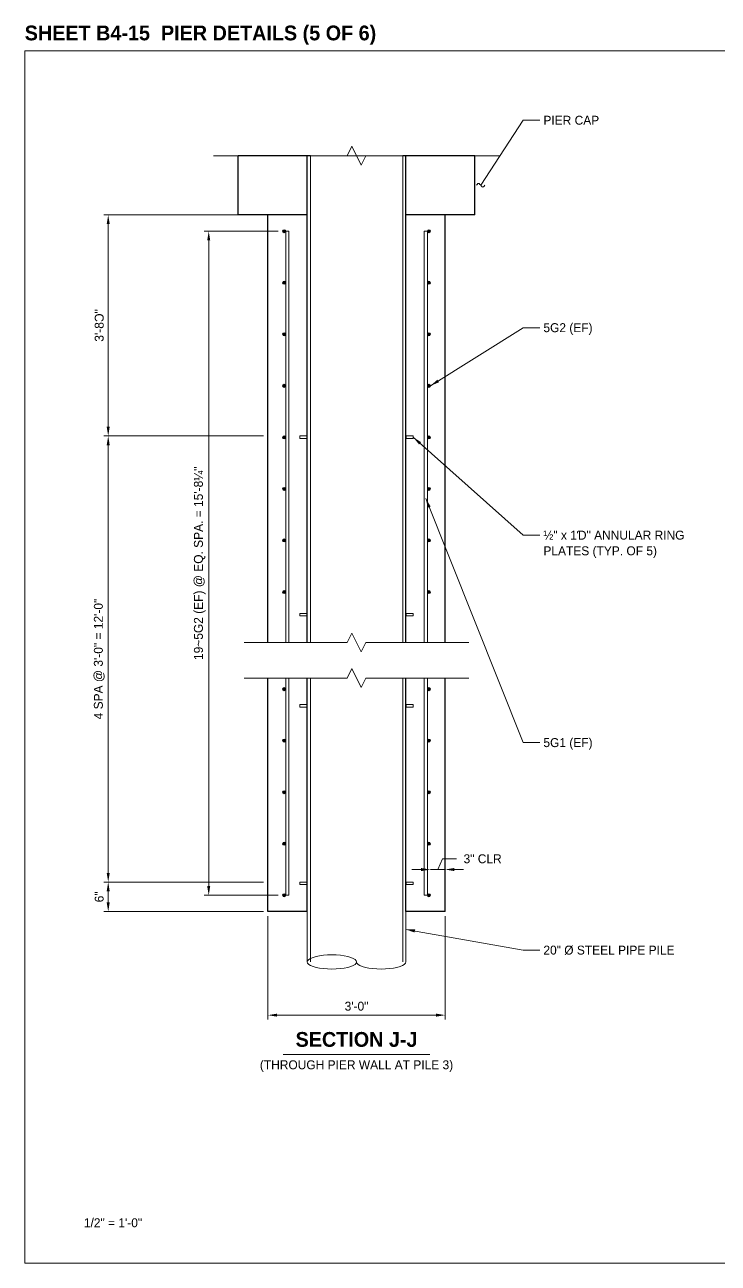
# Model space of a CAD drawing. Extents: x -1 to 861, y -26 to 2.
# Drawn here: x 539 to 550.73, y -19.5 to 1.44 of the extents above; entities that cross this region are included whole.
import ezdxf
from ezdxf.enums import TextEntityAlignment as Align

# ---------------------------------------------------------------- set-up
doc = ezdxf.new("R2010")
doc.units = 21
doc.header["$MEASUREMENT"] = 0
for name, color, linetype, lineweight in [('Border', 7, 'Continuous', 15), ('Dimension', 7, 'Continuous', 9), ('Leader', 7, 'Continuous', 9), ('PileSteel', 30, 'Continuous', 15), ('Rebar', 2, 'Continuous', 15), ('SubStrConc', 3, 'Continuous', 30), ('Symbols', 7, 'Continuous', 15), ('TextStructures', 7, 'Continuous', 9)]:
    doc.layers.add(name, color=color, linetype=linetype, lineweight=lineweight)
doc.styles.add('FDOT Bold (Large)', font='FDOTBold.ttf')
doc.styles.add('FDOT Structures', font='FDOT.ttf')
doc.styles.add('FDOT Structures Annotation', font='FDOT.ttf')

msp = doc.modelspace()

# ---------------------------------------------------------------- hatches: boundary and pattern name
at = {"layer": 'Rebar'}
h = msp.add_hatch(color=256, dxfattribs=at)
h.dxf.hatch_style = 1
edge = h.paths.add_edge_path()
edge.add_arc((543.388, -2.052), 0.026, 0, 360)
h = msp.add_hatch(color=256, dxfattribs=at)
h.dxf.hatch_style = 1
edge = h.paths.add_edge_path()
edge.add_arc((545.836, -2.052), 0.026, 0, 360)
h = msp.add_hatch(color=256, dxfattribs=at)
h.dxf.hatch_style = 1
edge = h.paths.add_edge_path()
edge.add_arc((543.388, -2.923), 0.026, 0, 360)
h = msp.add_hatch(color=256, dxfattribs=at)
h.dxf.hatch_style = 1
edge = h.paths.add_edge_path()
edge.add_arc((545.836, -2.923), 0.026, 0, 360)
h = msp.add_hatch(color=256, dxfattribs=at)
h.dxf.hatch_style = 1
edge = h.paths.add_edge_path()
edge.add_arc((543.388, -3.795), 0.026, 0, 360)
h = msp.add_hatch(color=256, dxfattribs=at)
h.dxf.hatch_style = 1
edge = h.paths.add_edge_path()
edge.add_arc((545.836, -3.795), 0.026, 0, 360)
h = msp.add_hatch(color=256, dxfattribs=at)
h.dxf.hatch_style = 1
edge = h.paths.add_edge_path()
edge.add_arc((543.388, -4.666), 0.026, 0, 360)
h = msp.add_hatch(color=256, dxfattribs=at)
h.dxf.hatch_style = 1
edge = h.paths.add_edge_path()
edge.add_arc((545.836, -4.666), 0.026, 0, 360)
h = msp.add_hatch(color=256, dxfattribs=at)
h.dxf.hatch_style = 1
edge = h.paths.add_edge_path()
edge.add_arc((543.388, -5.538), 0.026, 0, 360)
h = msp.add_hatch(color=256, dxfattribs=at)
h.dxf.hatch_style = 1
edge = h.paths.add_edge_path()
edge.add_arc((545.836, -5.538), 0.026, 0, 360)
h = msp.add_hatch(color=256, dxfattribs=at)
h.dxf.hatch_style = 1
edge = h.paths.add_edge_path()
edge.add_arc((543.388, -6.409), 0.026, 0, 360)
h = msp.add_hatch(color=256, dxfattribs=at)
h.dxf.hatch_style = 1
edge = h.paths.add_edge_path()
edge.add_arc((545.836, -6.409), 0.026, 0, 360)
h = msp.add_hatch(color=256, dxfattribs=at)
h.dxf.hatch_style = 1
edge = h.paths.add_edge_path()
edge.add_arc((543.388, -7.28), 0.026, 0, 360)
h = msp.add_hatch(color=256, dxfattribs=at)
h.dxf.hatch_style = 1
edge = h.paths.add_edge_path()
edge.add_arc((545.836, -7.28), 0.026, 0, 360)
h = msp.add_hatch(color=256, dxfattribs=at)
h.dxf.hatch_style = 1
edge = h.paths.add_edge_path()
edge.add_arc((543.388, -8.152), 0.026, 0, 360)
h = msp.add_hatch(color=256, dxfattribs=at)
h.dxf.hatch_style = 1
edge = h.paths.add_edge_path()
edge.add_arc((545.836, -8.152), 0.026, 0, 360)
h = msp.add_hatch(color=256, dxfattribs=at)
h.dxf.hatch_style = 1
edge = h.paths.add_edge_path()
edge.add_arc((543.388, -9.794), 0.026, 0, 360)
h = msp.add_hatch(color=256, dxfattribs=at)
h.dxf.hatch_style = 1
edge = h.paths.add_edge_path()
edge.add_arc((545.836, -9.794), 0.026, 0, 360)
h = msp.add_hatch(color=256, dxfattribs=at)
h.dxf.hatch_style = 1
edge = h.paths.add_edge_path()
edge.add_arc((543.388, -10.665), 0.026, 0, 360)
h = msp.add_hatch(color=256, dxfattribs=at)
h.dxf.hatch_style = 1
edge = h.paths.add_edge_path()
edge.add_arc((545.836, -10.665), 0.026, 0, 360)
h = msp.add_hatch(color=256, dxfattribs=at)
h.dxf.hatch_style = 1
edge = h.paths.add_edge_path()
edge.add_arc((543.388, -11.537), 0.026, 0, 360)
h = msp.add_hatch(color=256, dxfattribs=at)
h.dxf.hatch_style = 1
edge = h.paths.add_edge_path()
edge.add_arc((545.836, -11.537), 0.026, 0, 360)
h = msp.add_hatch(color=256, dxfattribs=at)
h.dxf.hatch_style = 1
edge = h.paths.add_edge_path()
edge.add_arc((543.388, -12.408), 0.026, 0, 360)
h = msp.add_hatch(color=256, dxfattribs=at)
h.dxf.hatch_style = 1
edge = h.paths.add_edge_path()
edge.add_arc((545.836, -12.408), 0.026, 0, 360)
h = msp.add_hatch(color=256, dxfattribs=at)
h.dxf.hatch_style = 1
edge = h.paths.add_edge_path()
edge.add_arc((543.388, -13.28), 0.026, 0, 360)
h = msp.add_hatch(color=256, dxfattribs=at)
h.dxf.hatch_style = 1
edge = h.paths.add_edge_path()
edge.add_arc((545.836, -13.28), 0.026, 0, 360)

# ---------------------------------------------------------------- linework, layer by layer
at = {"layer": 'Dimension'}
for p, q in [((543.036, -1.776), (540.336, -1.776)), ((540.412, -5.358), (540.412, -1.932)), ((543.286, -2.052), (542.036, -2.052)), ((542.112, -13.124), (542.112, -2.208)), ((543.036, -5.514), (540.336, -5.514)), ((543.036, -5.514), (540.336, -5.514)), ((540.412, -12.9), (540.412, -5.67)), ((545.705, -12.844), (545.549, -12.844)), ((545.862, -12.844), (546.112, -12.844)), ((543.036, -13.056), (540.336, -13.056)), ((543.036, -13.056), (540.336, -13.056)), ((540.412, -13.4), (540.412, -13.212)), ((543.286, -13.28), (542.036, -13.28)), ((543.036, -13.556), (540.336, -13.556)), ((543.112, -13.631), (543.112, -15.381)), ((546.112, -13.631), (546.112, -15.381)), ((543.268, -15.306), (545.956, -15.306))]:
    msp.add_line(p, q, dxfattribs=at)
for points in [[(540.386, -1.932), (540.412, -1.776), (540.437, -1.932)], [(542.086, -2.208), (542.112, -2.052), (542.137, -2.208)], [(540.437, -5.358), (540.412, -5.514), (540.386, -5.358)], [(540.386, -5.67), (540.412, -5.514), (540.437, -5.67)], [(540.437, -12.9), (540.412, -13.056), (540.386, -12.9)], [(545.705, -12.818), (545.862, -12.844), (545.705, -12.87)], [(546.268, -12.87), (546.112, -12.844), (546.268, -12.818)], [(542.137, -13.124), (542.112, -13.28), (542.086, -13.124)], [(543.268, -15.331), (543.112, -15.306), (543.268, -15.28)], [(545.956, -15.28), (546.112, -15.306), (545.956, -15.331)]]:
    msp.add_solid(points, dxfattribs=at)
at = {"layer": 'Leader'}
for points in [[(546.712, -1.276), (547.432, -0.176), (547.712, -0.176)], [(546.642, -1.276), (546.654, -1.26), (546.665, -1.248), (546.677, -1.244), (546.689, -1.248), (546.7, -1.26), (546.712, -1.276), (546.724, -1.291), (546.735, -1.303), (546.747, -1.307), (546.759, -1.303), (546.77, -1.291), (546.782, -1.276)], [(545.862, -4.666), (547.432, -3.683), (547.712, -3.683)], [(545.57, -5.535), (547.432, -7.191), (547.712, -7.191)], [(545.784, -6.572), (547.432, -10.698), (547.712, -10.698)], [(545.445, -13.856), (547.432, -14.206), (547.712, -14.206)]]:
    msp.add_lwpolyline(points, dxfattribs=at)
for points in [[(545.862, -4.666), (545.981, -4.561), (546.008, -4.605)], [(545.57, -5.535), (545.704, -5.619), (545.67, -5.658)], [(545.784, -6.572), (545.866, -6.707), (545.818, -6.727)], [(545.445, -13.856), (545.604, -13.857), (545.595, -13.909)]]:
    msp.add_solid(points, dxfattribs=at)
at = {"layer": 'PileSteel'}
for points in [[(543.779, -9.006), (543.779, -0.776)], [(545.393, -0.776), (544.612, -0.776), (543.831, -0.776)], [(543.831, -9.006), (543.831, -0.776)], [(545.393, -1.006), (545.393, -0.776)], [(545.393, -9.006), (545.393, -0.776)], [(545.393, -1.006), (545.393, -0.91), (545.393, -0.814), (545.393, -0.776)], [(545.445, -9.006), (545.445, -0.776)], [(545.393, -2.428), (545.393, -1.006)], [(545.445, -1.97), (545.445, -1.776)], [(545.445, -3.171), (545.445, -1.97)], [(545.393, -2.717), (545.393, -2.621), (545.393, -2.525), (545.393, -2.428), (545.393, -2.332)], [(545.393, -2.717), (545.393, -2.428)], [(545.445, -2.717), (545.445, -2.621), (545.445, -2.525), (545.445, -2.428), (545.445, -2.332)], [(545.445, -2.717), (545.445, -2.428)], [(545.393, -4.177), (545.393, -2.717)], [(545.445, -4.177), (545.445, -2.717)], [(545.445, -3.414), (545.445, -3.333), (545.445, -3.252), (545.445, -3.171), (545.445, -3.089)], [(545.445, -3.414), (545.445, -3.171)], [(545.445, -4.647), (545.445, -3.414)], [(545.393, -4.466), (545.393, -4.37), (545.393, -4.274), (545.393, -4.177), (545.393, -4.081)], [(545.393, -4.466), (545.393, -4.177)], [(545.445, -4.466), (545.445, -4.37), (545.445, -4.274), (545.445, -4.177), (545.445, -4.081)], [(545.445, -4.466), (545.445, -4.177)], [(545.393, -5.926), (545.393, -4.466)], [(545.445, -5.926), (545.445, -4.466)], [(545.445, -4.89), (545.445, -4.809), (545.445, -4.728), (545.445, -4.647), (545.445, -4.566)], [(545.445, -4.89), (545.445, -4.647)], [(545.445, -6.123), (545.445, -4.89)], [(543.654, -5.556), (543.654, -5.514)], [(543.773, -5.514), (543.654, -5.514)], [(543.773, -5.556), (543.654, -5.556)], [(543.773, -5.556), (543.773, -5.514)], [(545.57, -5.514), (545.45, -5.514)], [(545.45, -5.556), (545.45, -5.514)], [(545.45, -5.518), (545.45, -5.515)], [(545.45, -5.522), (545.45, -5.518)], [(545.45, -5.525), (545.45, -5.522)], [(545.45, -5.529), (545.45, -5.526)], [(545.45, -5.533), (545.45, -5.53)], [(545.45, -5.537), (545.45, -5.533)], [(545.45, -5.54), (545.45, -5.537)], [(545.45, -5.544), (545.45, -5.541)], [(545.45, -5.548), (545.45, -5.545)], [(545.45, -5.552), (545.45, -5.549)], [(545.45, -5.555), (545.45, -5.552)], [(545.57, -5.556), (545.45, -5.556)], [(545.57, -5.556), (545.57, -5.514)], [(545.57, -5.518), (545.57, -5.515)], [(545.57, -5.522), (545.57, -5.518)], [(545.57, -5.525), (545.57, -5.522)], [(545.57, -5.529), (545.57, -5.526)], [(545.57, -5.533), (545.57, -5.53)], [(545.57, -5.537), (545.57, -5.533)], [(545.57, -5.54), (545.57, -5.537)], [(545.57, -5.544), (545.57, -5.541)], [(545.57, -5.548), (545.57, -5.545)], [(545.57, -5.552), (545.57, -5.549)], [(545.57, -5.555), (545.57, -5.552)], [(545.393, -6.215), (545.393, -6.119), (545.393, -6.022), (545.393, -5.926), (545.393, -5.83)], [(545.445, -6.215), (545.445, -6.119), (545.445, -6.022), (545.445, -5.926), (545.445, -5.83)], [(545.393, -6.215), (545.393, -5.926)], [(545.445, -6.215), (545.445, -5.926)], [(545.445, -6.367), (545.445, -6.285), (545.445, -6.204), (545.445, -6.123), (545.445, -6.042)], [(545.393, -7.675), (545.393, -6.215)], [(545.445, -6.367), (545.445, -6.123)], [(545.445, -7.675), (545.445, -6.215)], [(545.445, -7.599), (545.445, -6.367)], [(545.445, -7.843), (545.445, -7.762), (545.445, -7.681), (545.445, -7.599), (545.445, -7.518)], [(545.393, -7.964), (545.393, -7.868), (545.393, -7.771), (545.393, -7.675), (545.393, -7.579)], [(545.393, -7.964), (545.393, -7.675)], [(545.445, -7.964), (545.445, -7.868), (545.445, -7.771), (545.445, -7.675), (545.445, -7.579)], [(545.445, -7.843), (545.445, -7.599)], [(545.445, -7.964), (545.445, -7.675)], [(545.445, -9.006), (545.445, -7.843)], [(545.393, -9.006), (545.393, -7.964)], [(545.445, -9.006), (545.445, -7.964)], [(543.654, -8.556), (543.654, -8.514)], [(543.773, -8.514), (543.654, -8.514)], [(543.773, -8.556), (543.654, -8.556)], [(543.773, -8.556), (543.773, -8.514)], [(545.57, -8.514), (545.45, -8.514)], [(545.45, -8.556), (545.45, -8.514)], [(545.45, -8.518), (545.45, -8.515)], [(545.45, -8.522), (545.45, -8.518)], [(545.45, -8.525), (545.45, -8.522)], [(545.45, -8.529), (545.45, -8.526)], [(545.45, -8.533), (545.45, -8.53)], [(545.45, -8.537), (545.45, -8.533)], [(545.45, -8.54), (545.45, -8.537)], [(545.45, -8.544), (545.45, -8.541)], [(545.45, -8.548), (545.45, -8.545)], [(545.45, -8.552), (545.45, -8.549)], [(545.45, -8.555), (545.45, -8.552)], [(545.57, -8.556), (545.45, -8.556)], [(545.57, -8.556), (545.57, -8.514)], [(545.57, -8.518), (545.57, -8.515)], [(545.57, -8.522), (545.57, -8.518)], [(545.57, -8.525), (545.57, -8.522)], [(545.57, -8.529), (545.57, -8.526)], [(545.57, -8.533), (545.57, -8.53)], [(545.57, -8.537), (545.57, -8.533)], [(545.57, -8.54), (545.57, -8.537)], [(545.57, -8.544), (545.57, -8.541)], [(545.57, -8.548), (545.57, -8.545)], [(545.57, -8.552), (545.57, -8.549)], [(545.57, -8.555), (545.57, -8.552)], [(543.779, -14.406), (543.779, -9.606)], [(543.831, -14.406), (543.831, -9.606)], [(545.393, -10.213), (545.393, -9.606)], [(545.393, -14.406), (545.393, -9.606)], [(545.445, -10.522), (545.445, -9.606)], [(545.445, -10.213), (545.445, -9.606)], [(545.445, -14.406), (545.445, -9.606)], [(543.654, -10.097), (543.654, -10.056)], [(543.773, -10.056), (543.654, -10.056)], [(543.773, -10.097), (543.654, -10.097)], [(543.773, -10.097), (543.773, -10.056)], [(545.393, -10.501), (545.393, -10.405), (545.393, -10.309), (545.393, -10.213), (545.393, -10.117)], [(545.393, -10.501), (545.393, -10.213)], [(545.445, -10.501), (545.445, -10.405), (545.445, -10.309), (545.445, -10.213), (545.445, -10.117)], [(545.445, -10.501), (545.445, -10.213)], [(545.57, -10.056), (545.45, -10.056)], [(545.45, -10.059), (545.45, -10.056)], [(545.45, -10.097), (545.45, -10.056)], [(545.45, -10.063), (545.45, -10.06)], [(545.45, -10.067), (545.45, -10.064)], [(545.45, -10.071), (545.45, -10.068)], [(545.45, -10.075), (545.45, -10.071)], [(545.45, -10.078), (545.45, -10.075)], [(545.45, -10.082), (545.45, -10.079)], [(545.45, -10.086), (545.45, -10.083)], [(545.45, -10.09), (545.45, -10.087)], [(545.45, -10.093), (545.45, -10.09)], [(545.45, -10.097), (545.45, -10.094)], [(545.57, -10.097), (545.45, -10.097)], [(545.57, -10.059), (545.57, -10.056)], [(545.57, -10.097), (545.57, -10.056)], [(545.57, -10.063), (545.57, -10.06)], [(545.57, -10.067), (545.57, -10.064)], [(545.57, -10.071), (545.57, -10.068)], [(545.57, -10.075), (545.57, -10.071)], [(545.57, -10.078), (545.57, -10.075)], [(545.57, -10.082), (545.57, -10.079)], [(545.57, -10.086), (545.57, -10.083)], [(545.57, -10.09), (545.57, -10.087)], [(545.57, -10.093), (545.57, -10.09)], [(545.57, -10.097), (545.57, -10.094)], [(545.393, -11.962), (545.393, -10.501)], [(545.445, -11.962), (545.445, -10.501)], [(545.445, -10.766), (545.445, -10.522)], [(545.445, -11.998), (545.445, -10.766)], [(545.393, -12.25), (545.393, -12.154), (545.393, -12.058), (545.393, -11.962), (545.393, -11.866)], [(545.445, -12.25), (545.445, -12.154), (545.445, -12.058), (545.445, -11.962), (545.445, -11.866)], [(545.445, -12.242), (545.445, -12.161), (545.445, -12.08), (545.445, -11.998), (545.445, -11.917)], [(545.393, -12.25), (545.393, -11.962)], [(545.445, -12.25), (545.445, -11.962)], [(545.445, -12.242), (545.445, -11.998)], [(545.393, -13.711), (545.393, -12.25)], [(545.445, -13.711), (545.445, -12.25)], [(543.654, -13.097), (543.654, -13.056)], [(543.773, -13.056), (543.654, -13.056)], [(543.773, -13.097), (543.654, -13.097)], [(543.773, -13.097), (543.773, -13.056)], [(545.57, -13.056), (545.45, -13.056)], [(545.45, -13.059), (545.45, -13.056)], [(545.45, -13.097), (545.45, -13.056)], [(545.45, -13.063), (545.45, -13.06)], [(545.45, -13.067), (545.45, -13.064)], [(545.45, -13.071), (545.45, -13.068)], [(545.45, -13.075), (545.45, -13.071)], [(545.45, -13.078), (545.45, -13.075)], [(545.45, -13.082), (545.45, -13.079)], [(545.45, -13.086), (545.45, -13.083)], [(545.45, -13.09), (545.45, -13.087)], [(545.45, -13.093), (545.45, -13.09)], [(545.45, -13.097), (545.45, -13.094)], [(545.57, -13.097), (545.45, -13.097)], [(545.57, -13.059), (545.57, -13.056)], [(545.57, -13.097), (545.57, -13.056)], [(545.57, -13.063), (545.57, -13.06)], [(545.57, -13.067), (545.57, -13.064)], [(545.57, -13.071), (545.57, -13.068)], [(545.57, -13.075), (545.57, -13.071)], [(545.57, -13.078), (545.57, -13.075)], [(545.57, -13.082), (545.57, -13.079)], [(545.57, -13.086), (545.57, -13.083)], [(545.57, -13.09), (545.57, -13.087)], [(545.57, -13.093), (545.57, -13.09)], [(545.57, -13.097), (545.57, -13.094)], [(545.445, -13.556), (545.445, -13.54), (545.445, -13.458), (545.445, -13.377), (545.445, -13.296)], [(545.393, -13.999), (545.393, -13.903), (545.393, -13.807), (545.393, -13.711), (545.393, -13.614)], [(545.393, -13.999), (545.393, -13.711)], [(545.445, -13.999), (545.445, -13.903), (545.445, -13.807), (545.445, -13.711), (545.445, -13.614)], [(545.445, -13.999), (545.445, -13.711)], [(545.393, -14.406), (545.393, -13.999)], [(545.445, -14.406), (545.445, -13.999)], [(544.612, -14.406), (544.606, -14.385), (544.587, -14.365), (544.556, -14.346), (544.514, -14.329), (544.463, -14.314), (544.404, -14.302), (544.338, -14.293), (544.268, -14.288), (544.195, -14.286), (544.123, -14.288), (544.053, -14.293), (543.987, -14.302), (543.927, -14.314), (543.876, -14.329), (543.834, -14.346), (543.804, -14.365), (543.785, -14.385), (543.779, -14.406), (543.785, -14.427), (543.804, -14.447), (543.834, -14.466), (543.876, -14.483), (543.927, -14.498), (543.987, -14.51), (544.053, -14.519), (544.123, -14.524), (544.195, -14.526), (544.268, -14.524), (544.338, -14.519), (544.404, -14.51), (544.463, -14.498), (544.514, -14.483), (544.556, -14.466), (544.587, -14.447), (544.606, -14.427), (544.612, -14.406)], [(544.612, -14.406), (544.618, -14.427), (544.637, -14.447), (544.668, -14.466), (544.709, -14.483), (544.761, -14.498), (544.82, -14.51), (544.886, -14.519), (544.956, -14.524), (545.029, -14.526), (545.101, -14.524), (545.171, -14.519), (545.237, -14.51), (545.296, -14.498), (545.348, -14.483), (545.389, -14.466), (545.42, -14.447), (545.439, -14.427), (545.445, -14.406)]]:
    msp.add_lwpolyline(points, dxfattribs=at)
at = {"layer": 'Rebar'}
for p, q in [((543.414, -2.052), (543.466, -2.052)), ((545.758, -2.052), (545.81, -2.052)), ((543.414, -13.28), (543.466, -13.28)), ((545.758, -13.28), (545.81, -13.28))]:
    msp.add_line(p, q, dxfattribs=at)
for points in [[(543.414, -9.006), (543.414, -2.052)], [(543.466, -9.006), (543.466, -2.052)], [(545.758, -9.006), (545.758, -2.052)], [(545.81, -9.006), (545.81, -2.052)], [(543.414, -13.28), (543.414, -9.606)], [(543.466, -13.28), (543.466, -9.606)], [(545.758, -13.28), (545.758, -9.606)], [(545.81, -13.28), (545.81, -9.606)]]:
    msp.add_lwpolyline(points, dxfattribs=at)
for centre in [(543.388, -2.052), (545.836, -2.052), (543.388, -2.923), (545.836, -2.923), (543.388, -3.795), (545.836, -3.795), (543.388, -4.666), (545.836, -4.666), (543.388, -5.538), (545.836, -5.538), (543.388, -6.409), (545.836, -6.409), (543.388, -7.28), (545.836, -7.28), (543.388, -8.152), (545.836, -8.152), (543.388, -9.794), (545.836, -9.794), (543.388, -10.665), (545.836, -10.665), (543.388, -11.537), (545.836, -11.537), (543.388, -12.408), (545.836, -12.408), (543.388, -13.28), (545.836, -13.28)]:
    msp.add_circle(centre, 0.026, dxfattribs=at)
at = {"layer": 'SubStrConc'}
for points in [[(542.612, -1.776), (542.612, -0.776)], [(543.779, -0.776), (542.612, -0.776)], [(543.831, -0.776), (543.779, -0.776)], [(543.779, -1.776), (543.779, -0.776)], [(545.445, -0.776), (545.393, -0.776)], [(545.445, -1.006), (545.445, -0.776)], [(546.612, -0.776), (545.445, -0.776)], [(545.445, -1.776), (545.445, -0.776)], [(545.445, -0.788), (545.445, -0.776)], [(545.445, -1.006), (545.445, -0.91), (545.445, -0.814), (545.445, -0.776)], [(545.445, -0.788), (545.445, -0.783), (545.445, -0.778), (545.445, -0.776)], [(545.445, -0.862), (545.445, -0.788)], [(546.612, -1.776), (546.612, -0.776)], [(545.445, -0.877), (545.445, -0.872), (545.445, -0.867), (545.445, -0.862), (545.445, -0.857)], [(545.445, -0.877), (545.445, -0.862)], [(545.445, -0.952), (545.445, -0.877)], [(545.445, -0.967), (545.445, -0.962), (545.445, -0.957), (545.445, -0.952), (545.445, -0.947)], [(545.445, -0.967), (545.445, -0.952)], [(545.445, -1.043), (545.445, -0.967)], [(545.445, -2.428), (545.445, -1.006)], [(545.445, -1.058), (545.445, -1.053), (545.445, -1.048), (545.445, -1.043), (545.445, -1.038)], [(545.445, -1.058), (545.445, -1.043)], [(545.445, -1.134), (545.445, -1.058)], [(545.445, -1.149), (545.445, -1.144), (545.445, -1.139), (545.445, -1.134), (545.445, -1.129)], [(545.445, -1.149), (545.445, -1.134)], [(545.445, -1.225), (545.445, -1.149)], [(545.445, -1.24), (545.445, -1.235), (545.445, -1.23), (545.445, -1.225), (545.445, -1.22)], [(545.445, -1.24), (545.445, -1.225)], [(545.445, -1.316), (545.445, -1.24)], [(545.445, -1.331), (545.445, -1.326), (545.445, -1.321), (545.445, -1.316), (545.445, -1.311)], [(545.445, -1.331), (545.445, -1.316)], [(545.445, -1.407), (545.445, -1.331)], [(545.445, -1.422), (545.445, -1.417), (545.445, -1.412), (545.445, -1.407), (545.445, -1.402)], [(545.445, -1.422), (545.445, -1.407)], [(545.445, -1.498), (545.445, -1.422)], [(545.445, -1.513), (545.445, -1.508), (545.445, -1.503), (545.445, -1.498), (545.445, -1.493)], [(545.445, -1.513), (545.445, -1.498)], [(545.445, -1.589), (545.445, -1.513)], [(545.445, -1.604), (545.445, -1.599), (545.445, -1.594), (545.445, -1.589), (545.445, -1.584)], [(545.445, -1.604), (545.445, -1.589)], [(545.445, -1.68), (545.445, -1.604)], [(545.445, -1.695), (545.445, -1.69), (545.445, -1.685), (545.445, -1.68), (545.445, -1.675)], [(543.779, -1.776), (542.612, -1.776)], [(543.112, -9.006), (543.112, -1.776)], [(543.779, -1.776), (543.112, -1.776)], [(543.779, -9.006), (543.779, -1.776)], [(545.445, -1.695), (545.445, -1.68)], [(545.445, -1.765), (545.445, -1.695)], [(545.445, -1.776), (545.445, -1.775), (545.445, -1.77), (545.445, -1.765), (545.445, -1.76)], [(545.445, -1.776), (545.445, -1.765)], [(546.112, -1.776), (545.445, -1.776)], [(545.445, -9.006), (545.445, -1.776)], [(546.612, -1.776), (545.445, -1.776)], [(545.445, -1.97), (545.445, -1.889), (545.445, -1.808), (545.445, -1.776)], [(546.112, -9.006), (546.112, -1.776)], [(545.445, -9.006), (545.445, -8.994)], [(543.112, -13.556), (543.112, -9.606)], [(543.779, -13.556), (543.779, -9.606)], [(545.445, -13.556), (545.445, -9.606)], [(546.112, -13.556), (546.112, -9.606)], [(545.445, -10.766), (545.445, -10.685), (545.445, -10.603), (545.445, -10.522), (545.445, -10.441)], [(545.445, -13.377), (545.445, -12.242)], [(545.445, -13.556), (545.445, -13.377)], [(543.779, -13.556), (543.112, -13.556)], [(546.112, -13.556), (545.445, -13.556)]]:
    msp.add_lwpolyline(points, dxfattribs=at)
at = {"layer": 'Symbols'}
for points in [[(542.192, -0.776), (544.452, -0.776), (544.532, -0.616), (544.692, -0.936), (544.772, -0.776), (547.032, -0.776)], [(542.712, -9.006), (544.452, -9.006), (544.532, -8.846), (544.692, -9.166), (544.772, -9.006), (546.512, -9.006)], [(542.712, -9.606), (544.452, -9.606), (544.532, -9.446), (544.692, -9.766), (544.772, -9.606), (546.512, -9.606)]]:
    msp.add_lwpolyline(points, dxfattribs=at)
at = {"layer": 'TextStructures'}
msp.add_line((543.372, -15.971), (545.852, -15.971), dxfattribs=at)

# ---------------------------------------------------------------- texts
at = {"layer": 'Border', "style": 'FDOT Bold (Large)'}
msp.add_text('SHEET B4-15  PIER DETAILS (5 OF 6)', height=0.25001, dxfattribs=at).set_placement((539, 1.1), align=Align.BOTTOM_LEFT)
at = {"layer": 'Border', "style": 'FDOT Structures'}
msp.add_text('1/2" = 1\'-0"', height=0.1512, dxfattribs=at).set_placement((540, -18.74), align=Align.TOP_LEFT)
at = {"layer": 'Dimension', "insert": (546.745, -12.663), "char_height": 0.1512, "attachment_point": 5, "line_spacing_factor": 1.05, "style": 'FDOT Structures Annotation', "bg_fill": 3, "box_fill_scale": 1.1, "bg_fill_color": 0}
msp.add_mtext('3" CLR', dxfattribs=at)
at = {"layer": 'TextStructures', "style": 'FDOT Structures'}
for s, p in [('PIER CAP', (547.773, -0.176)), ('5G2 (EF)', (547.773, -3.683)), ('5G1 (EF)', (547.773, -10.698)), ('20" Ø STEEL PIPE PILE', (547.773, -14.206))]:
    msp.add_text(s, height=0.1512, dxfattribs=at).set_placement(p, align=Align.MIDDLE_LEFT)
at = {"layer": 'TextStructures'}
for s, height, style, p in [('SECTION J-J', 0.25001, 'FDOT Bold (Large)', (544.612, -15.916)), ('(THROUGH PIER WALL AT PILE 3)', 0.1512, 'FDOT Structures', (544.612, -16.266))]:
    msp.add_text(s, height=height, dxfattribs=dict(at, style=style)).set_placement(p, align=Align.BOTTOM_CENTER)
at = {"layer": 'TextStructures', "insert": (547.773, -7.115), "char_height": 0.1512, "attachment_point": 1, "line_spacing_factor": 1.05, "style": 'FDOT Structures'}
msp.add_mtext('½" x 1Ɗ" ANNULAR RING\\PPLATES (TYP. OF 5)', dxfattribs=at)

# ---------------------------------------------------------------- next in the draw order: linework, layer by layer
at = {"layer": 'Border'}
msp.add_lwpolyline([(539, -19.5), (562.461, -19.5), (562.461, 1), (539, 1)], close=True, dxfattribs=at)
at = {"layer": 'Dimension'}
msp.add_line((546.268, -12.844), (546.424, -12.844), dxfattribs=at)
msp.add_lwpolyline([(546.305, -12.663), (546.065, -12.663), (545.987, -12.844)], dxfattribs=at)

# ---------------------------------------------------------------- next in the draw order: texts
at = {"layer": 'Dimension', "char_height": 0.1512, "attachment_point": 5, "rotation": 90, "style": 'FDOT Structures Annotation', "bg_fill": 3, "box_fill_scale": 1.1, "bg_fill_color": 1}
for s, insert in [('3\'-8Ɔ"', (540.26, -3.645)), ('19~5G2 (EF) @ EQ. SPA. = 15\'-8¼"', (541.96, -7.666)), ('4 SPA @ 3\'-0" = 12\'-0"', (540.26, -9.285)), ('6"', (540.26, -13.306))]:
    msp.add_mtext(s, dxfattribs=dict(at, insert=insert))
at = {"layer": 'Dimension', "insert": (544.612, -15.155), "char_height": 0.1512, "attachment_point": 5, "style": 'FDOT Structures Annotation', "bg_fill": 3, "box_fill_scale": 1.1, "bg_fill_color": 1}
msp.add_mtext('3\'-0"', dxfattribs=at)

# ---------------------------------------------------------------- next in the draw order: linework, layer by layer
at = {"layer": 'Dimension'}
for points in [[(540.386, -13.212), (540.412, -13.056), (540.437, -13.212)], [(540.437, -13.4), (540.412, -13.556), (540.386, -13.4)]]:
    msp.add_solid(points, dxfattribs=at)

doc.saveas('drawing.dxf')
